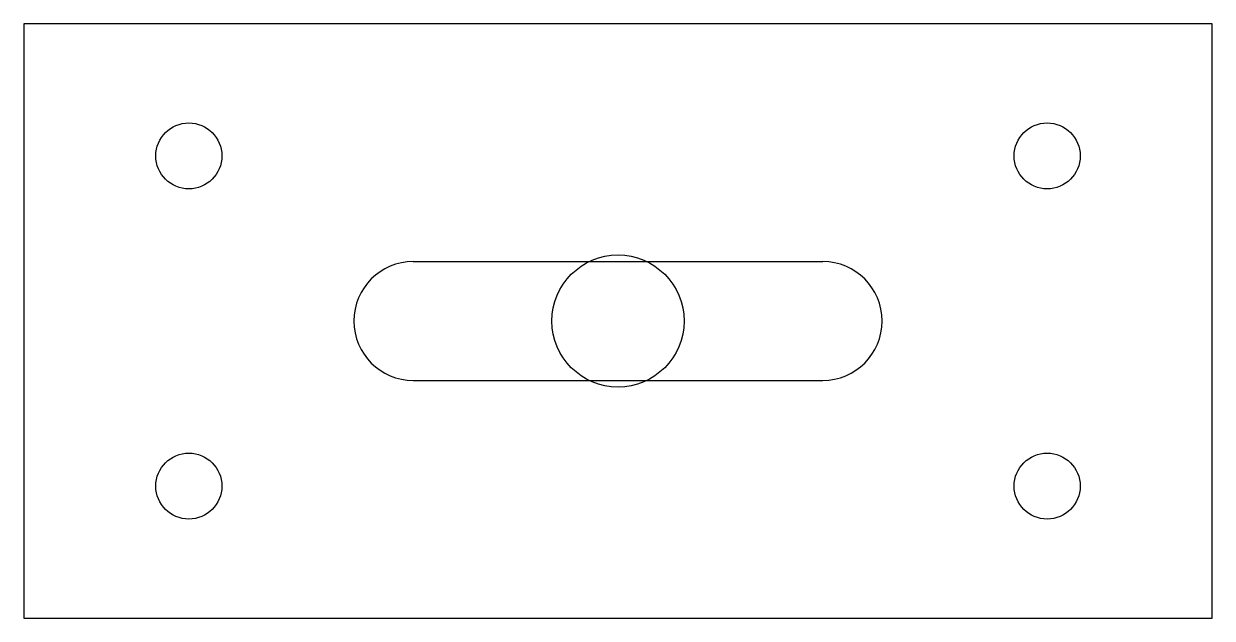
# Model space of a CAD drawing. Header units: millimetres. Extents: x 0 to 180, y 0 to 90.
import ezdxf

# ---------------------------------------------------------------- set-up
doc = ezdxf.new("R2010")
doc.units = ezdxf.units.MM
doc.layers.add('HOLE', color=1, linetype='CONTINUOUS')
doc.layers.add('OUTLINE', color=7, linetype='CONTINUOUS')

msp = doc.modelspace()

# ---------------------------------------------------------------- linework, layer by layer
at = {"layer": 'HOLE'}
for centre, radius in [((25, 70), 5), ((155, 70), 5), ((90, 45), 10), ((25, 20), 5), ((155, 20), 5)]:
    msp.add_circle(centre, radius, dxfattribs=at)
at = {"layer": 'OUTLINE'}
for p, q in [((59, 54), (121, 54)), ((59, 36), (121, 36))]:
    msp.add_line(p, q, dxfattribs=at)
msp.add_lwpolyline([(0, 0), (180, 0), (180, 90), (0, 90)], close=True, dxfattribs=at)
for centre, start, end in [((59, 45), 90, 270), ((121, 45), 270, 90)]:
    msp.add_arc(centre, 9, start, end, dxfattribs=at)

doc.saveas('drawing.dxf')
